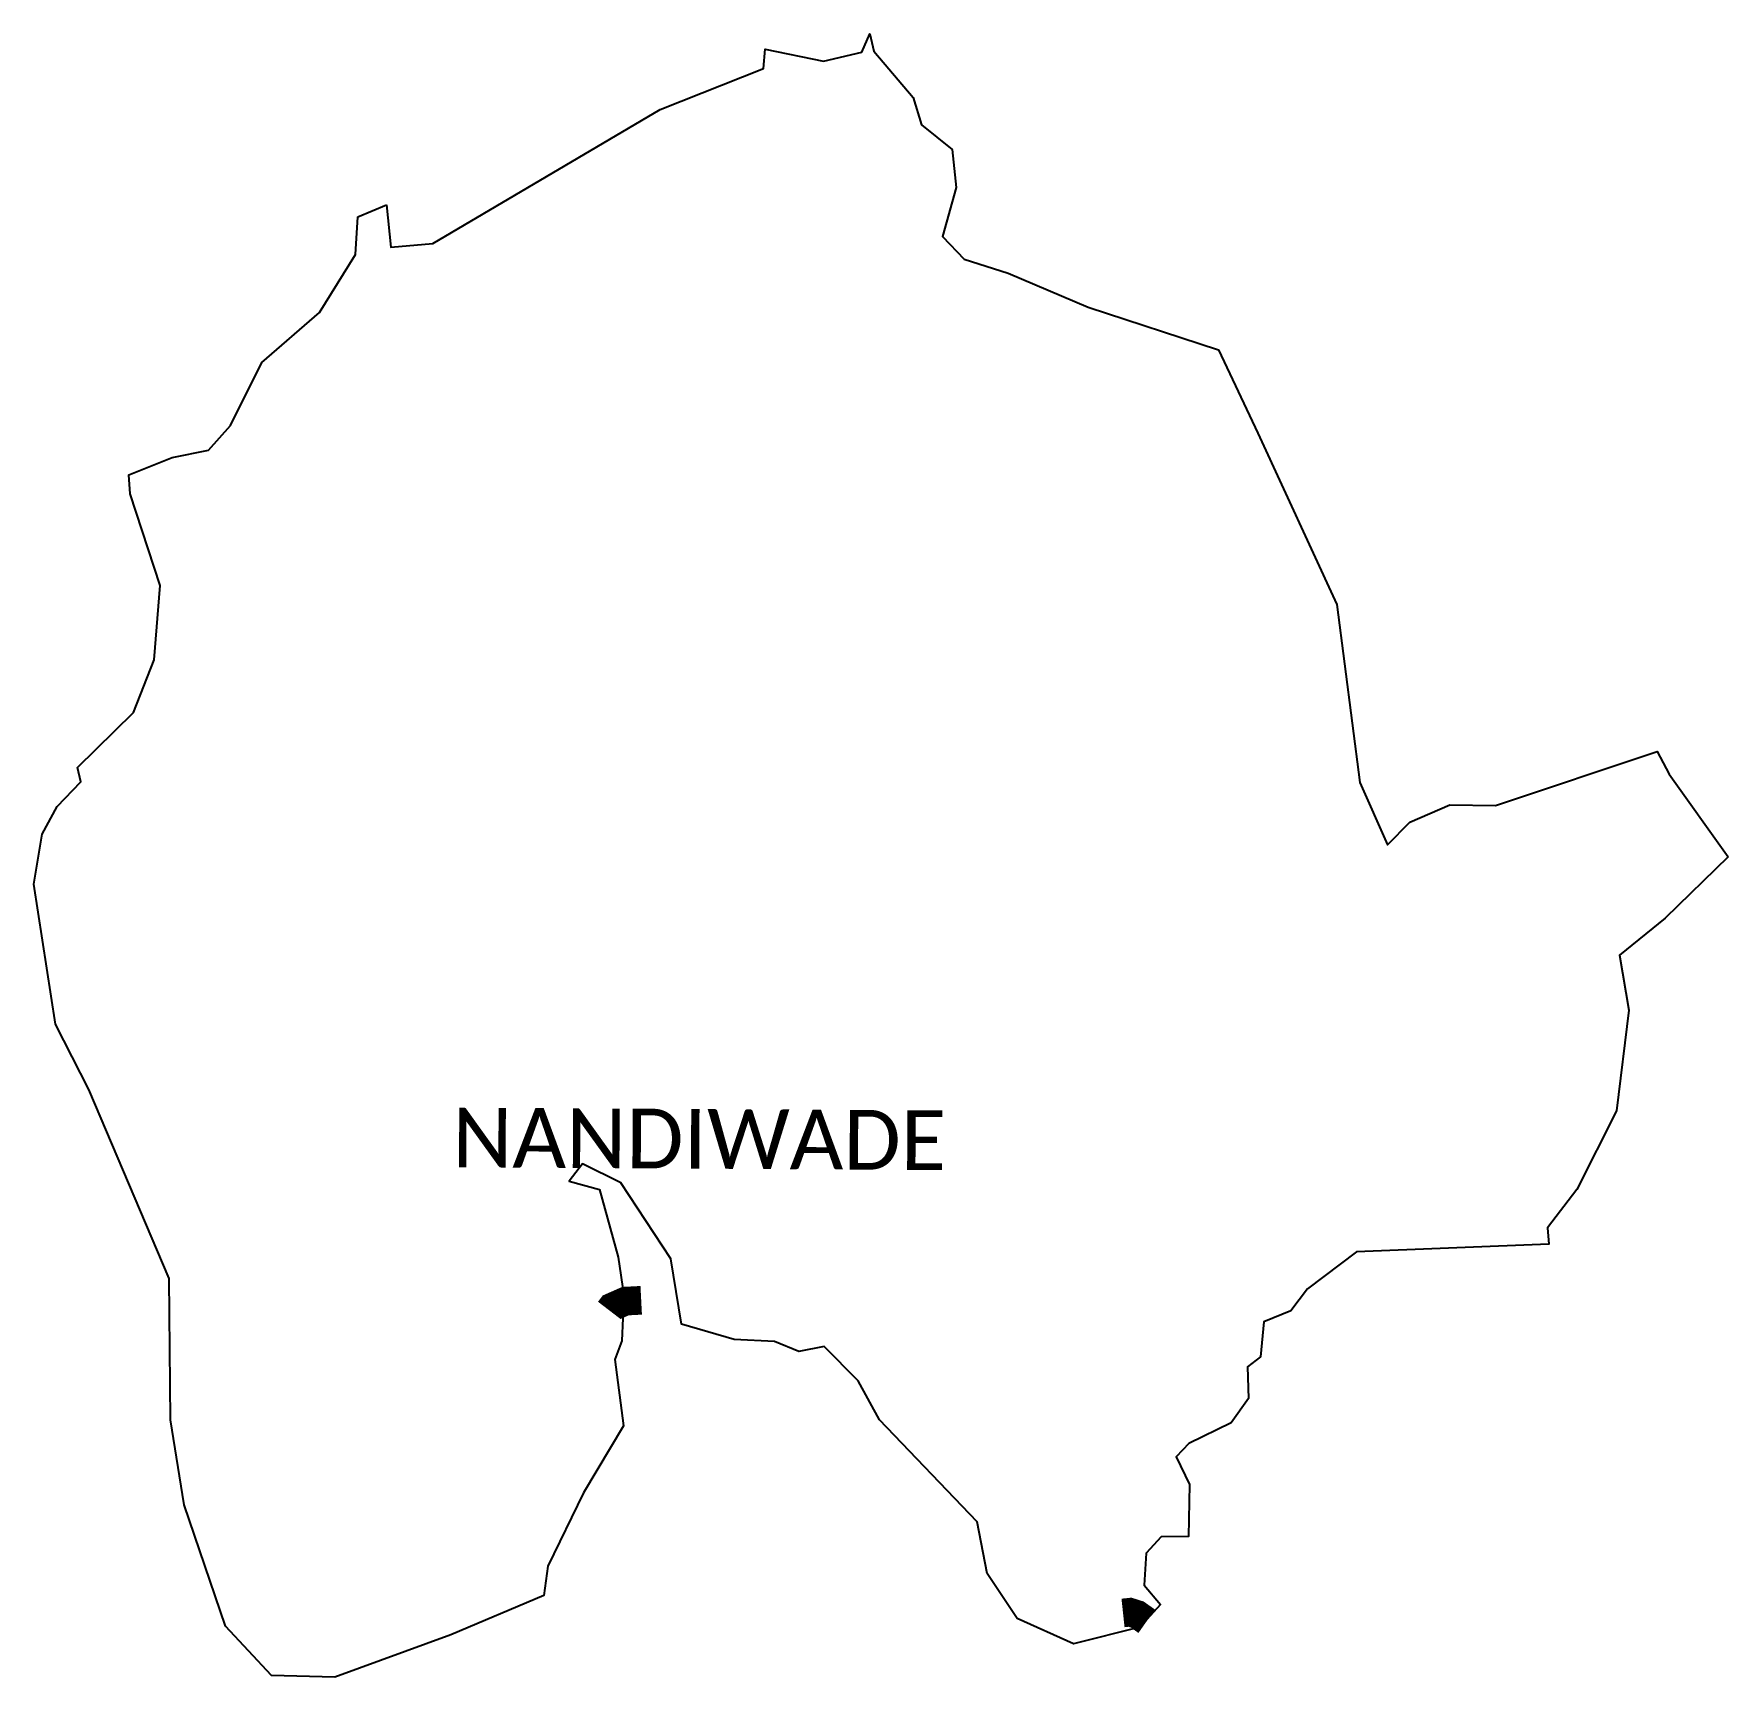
# Model space of a CAD drawing. Header units: metres. Extents: x 308849 to 311803, y 1910230 to 1913095.
import ezdxf

# ---------------------------------------------------------------- set-up
doc = ezdxf.new("R2010")
doc.units = ezdxf.units.M
for name, color, linetype in [('UNPROTECTED DUE TO CREEK', 150, 'Continuous'), ('village', 3, 'Continuous'), ('VILLAGE NAME', 250, 'Continuous')]:
    doc.layers.add(name, color=color, linetype=linetype)
doc.styles.get("Standard").update_dxf_attribs({"font": 'simplex.shx'})

msp = doc.modelspace()

# ---------------------------------------------------------------- linework, layer by layer
at = {"layer": 'UNPROTECTED DUE TO CREEK', "const_width": 50, "flags": 128}
for points in [[(309852, 1910869.1), (309855.6, 1910873.8), (309856.5, 1910875), (309880.1, 1910885.4), (309907.5, 1910886.8)], [(310788.9, 1910327.3), (310772.3, 1910339), (310759.7, 1910343), (310747.6, 1910341.7)]]:
    msp.add_lwpolyline(points, dxfattribs=at)
at = {"layer": 'village', "flags": 128}
msp.add_lwpolyline([(309413.4, 1912775.9), (309463.4, 1912796.6)], dxfattribs=at)
at = {"layer": 'village', "color": 3, "true_color": 0x00ff00}
for points in [[(309463.4, 1912796.6, 0), (309470.9, 1912722.9, 0), (309544.4, 1912729.4, 0), (309940.7, 1912963.1, 0), (310121, 1913034.3, 0), (310123.8, 1913068.3, 0), (310225.5, 1913047, 0), (310292.2, 1913062.7, 0), (310306.2, 1913094.8, 0), (310313.3, 1913064.5, 0), (310381.4, 1912983.7, 0), (310396.5, 1912936, 0), (310449.6, 1912893.4, 0), (310456.4, 1912827.2, 0), (310433.1, 1912741.5, 0), (310470.9, 1912702.2, 0), (310547.2, 1912677.7, 0), (310686.8, 1912618.4, 0), (310914, 1912543.9, 0), (310982.4, 1912398.6, 0), (311120.2, 1912099.7, 0), (311160.5, 1911789.5, 0), (311208.7, 1911680.8, 0), (311247.8, 1911720.5, 0), (311317.5, 1911750.5, 0), (311397.1, 1911749.7, 0), (311679.1, 1911843.4, 0), (311699.8, 1911804.3, 0), (311802.7, 1911660, 0)], [(311802.7, 1911660, 0), (311692.7, 1911553.1, 0), (311613.5, 1911488.8, 0), (311629.8, 1911392.6, 0), (311608.3, 1911216.9, 0), (311538.8, 1911080, 0), (311487.5, 1911013.2, 0), (311489.9, 1910984.5, 0), (311154.9, 1910971.1, 0), (311069.4, 1910906.6, 0), (311040.4, 1910868.7, 0), (310992.9, 1910849.2, 0), (310987.4, 1910788.2, 0), (310964.9, 1910771, 0), (310966.3, 1910715.4, 0), (310936.1, 1910673.2, 0), (310862.3, 1910637.4, 0), (310840.1, 1910613.7, 0), (310863.4, 1910565.4, 0), (310861.8, 1910475.1, 0), (310814.4, 1910474.2, 0), (310787.9, 1910445.7, 0), (310784.2, 1910389.9, 0), (310813.1, 1910356.5, 0), (310776.7, 1910316.7, 0), (310661.4, 1910288.1, 0), (310563, 1910332, 0), (310511, 1910410.7, 0), (310493.2, 1910500.8, 0), (310322.9, 1910678.3, 0), (310285.9, 1910746.4, 0), (310226.5, 1910806, 0), (310182.3, 1910797.8, 0), (310140.1, 1910815, 0), (310069.5, 1910818.2, 0), (309977.6, 1910845, 0), (309958.9, 1910959.2, 0), (309871.9, 1911091.4, 0), (309805, 1911125, 0), (309782, 1911094.4, 0), (309834.6, 1911080.2, 0), (309867.5, 1910962, 0), (309877.4, 1910895.2, 0), (309873.9, 1910816.4, 0), (309861.3, 1910783.5, 0), (309876.5, 1910667.8, 0), (309806.8, 1910551.3, 0), (309744.6, 1910423.1, 0), (309737.7, 1910372.1, 0), (309575.5, 1910303.3, 0), (309373.3, 1910229.9, 0), (309262.7, 1910232.6, 0), (309182.9, 1910318.5, 0), (309110.4, 1910530.1, 0), (309086.8, 1910678.3, 0), (309084.6, 1910924.8, 0), (308944.2, 1911254.4, 0), (308886, 1911368.5, 0), (308848.5, 1911612.5, 0), (308862.9, 1911699.3, 0), (308888.9, 1911747.9, 0), (308930.4, 1911790.8, 0), (308924.8, 1911815.6, 0), (309022.1, 1911911.8, 0), (309058.3, 1912003.2, 0), (309068.5, 1912132.8, 0), (309016.3, 1912292.9, 0), (309014, 1912325.9, 0), (309089.5, 1912356.1, 0), (309152.9, 1912368.8, 0), (309191.1, 1912411.9, 0), (309245.8, 1912521.7, 0), (309346.3, 1912608.9, 0), (309409.1, 1912710.2, 0), (309413.4, 1912775.9, 0)]]:
    msp.add_polyline3d(points, dxfattribs=at)

# ---------------------------------------------------------------- texts
at = {"layer": 'VILLAGE NAME', "insert": (309578.6, 1911222.8), "char_height": 104.042, "attachment_point": 1, "rotation": 359.6762}
msp.add_mtext_dynamic_manual_height_columns('{\\fCalibri|b0|i0|c0|p34;NANDIWADE}', width=1259.386, gutter_width=520.2, heights=[0], dxfattribs=at)

doc.saveas('drawing.dxf')
